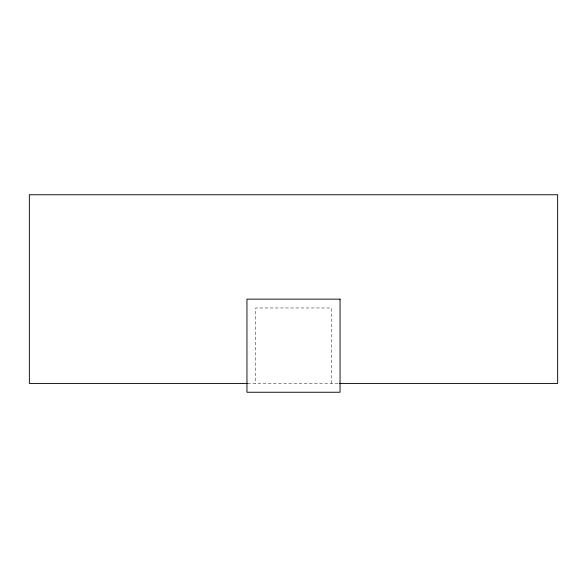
<?xml version="1.0" encoding="UTF-8"?>
<svg xmlns="http://www.w3.org/2000/svg" width="587" height="587" viewBox="0 0 587 587"><rect width="100%" height="100%" fill="white"/><g stroke="black" fill="none" stroke-linecap="round" stroke-linejoin="round"><path stroke-width="0.44" stroke-dasharray="2.94 2.2" d="M247.641 383.428L339.359 383.428M331.237 383.428L331.237 307.962L255.763 307.962L255.763 383.428"/><path stroke-width="0.88" d="M247.641 383.428L29.35 383.428L29.35 194.752L557.65 194.752L557.65 383.428L339.359 383.428M340.049 299.143L246.951 299.143L246.951 392.248L340.049 392.248L340.049 299.143"/></g></svg>
